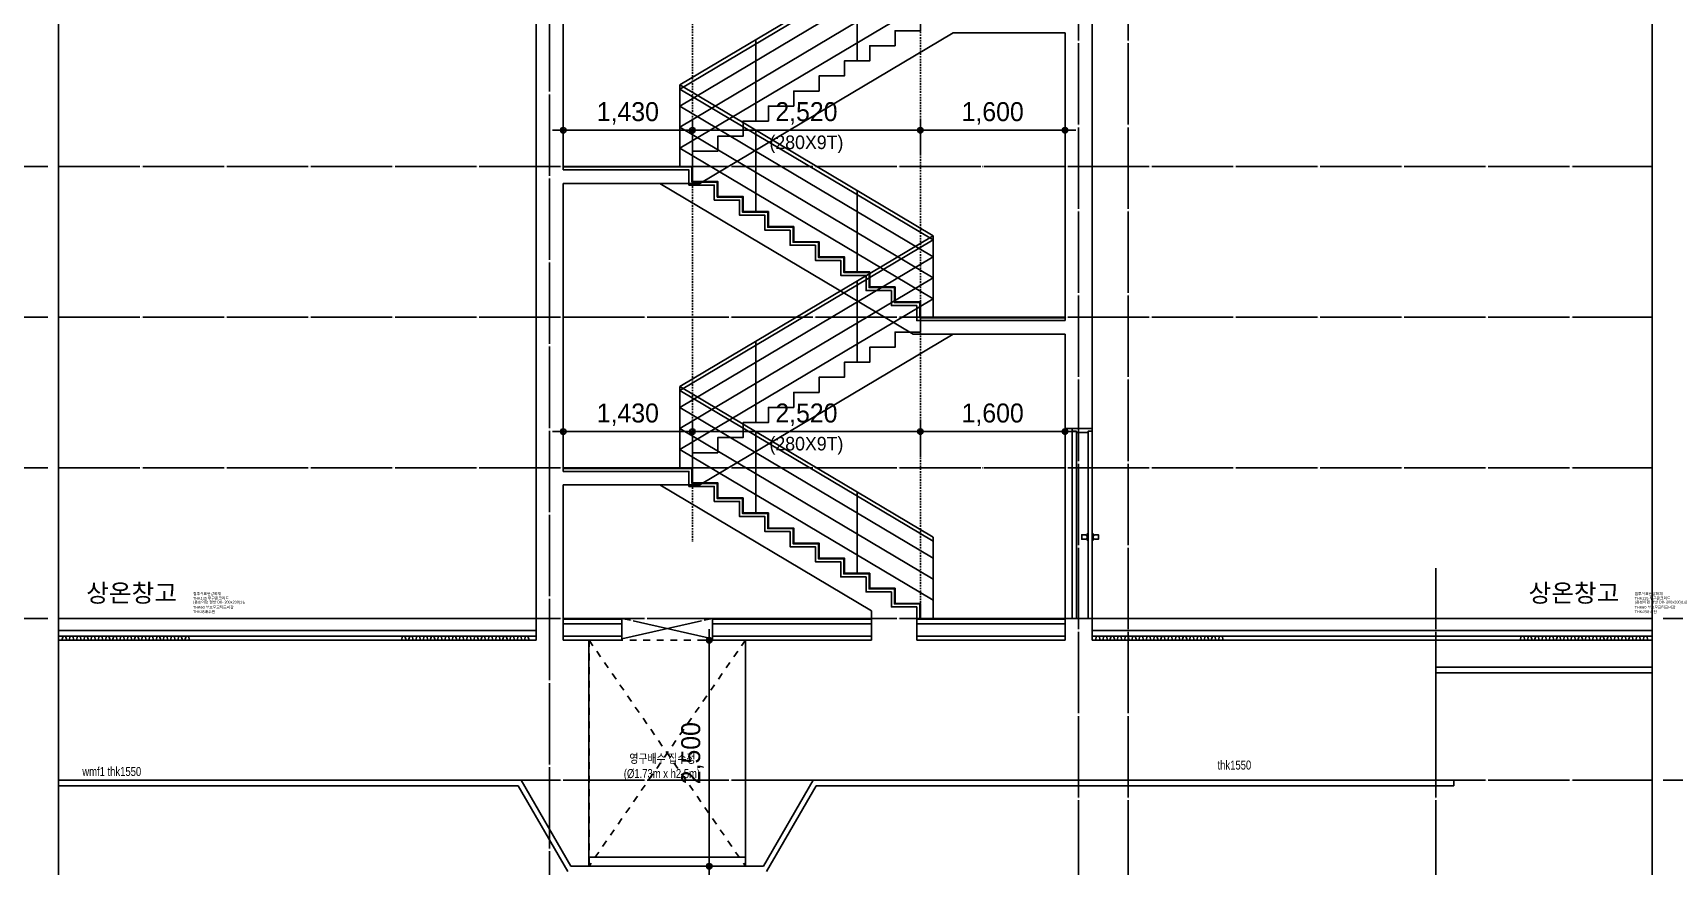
# Model space of a CAD drawing. Header units: millimetres. Extents: x 11948722 to 13111668, y -10771712 to -10232988.
# Drawn here: x 12550385 to 12568538, y -10504444 to -10495227 of the extents above; entities that cross this region are included whole.
import ezdxf
from ezdxf.enums import TextEntityAlignment as Align

# ---------------------------------------------------------------- set-up
doc = ezdxf.new("R2010")
doc.units = ezdxf.units.MM
doc.header["$LTSCALE"] = 150
doc.header["$MEASUREMENT"] = 0
for name, pattern in [('CEN', [6.2, 6, -0.1, 0, -0.1]), ('HIDDEN', [2, 1, -1]), ('Xref-계단단면도$0$H', [1, 0.6, -0.4])]:
    doc.linetypes.add(name, pattern=pattern)
doc.layers.get('0').update_dxf_attribs({"linetype": 'CONTINUOUS'})
doc.layers.get('Defpoints').update_dxf_attribs({"color": 117, "linetype": 'CONTINUOUS'})
for name, color, linetype in [('253', 253, 'CONTINUOUS'), ('A-DOOR', 4, 'CONTINUOUS'), ('A-ELE-8', 8, 'CONTINUOUS'), ('A-HAT-251', 251, 'CONTINUOUS'), ('A-중심선', 10, 'CEN'), ('CON-C', 2, 'CONTINUOUS'), ('ELE-06', 6, 'CONTINUOUS'), ('ELE-8', 8, 'CONTINUOUS'), ('ele11', 251, 'CONTINUOUS'), ('Xref-계단단면도$0$3 dim0', 7, 'CONTINUOUS'), ('Xref-계단단면도$0$A-CEIL', 6, 'CONTINUOUS'), ('Xref-계단단면도$0$A-DIM', 7, 'CONTINUOUS'), ('바닥마감', 3, 'CONTINUOUS')]:
    doc.layers.add(name, color=color, linetype=linetype)
doc.styles.add('Xref-계단단면도$0$나눔고딕 Se', font='')
doc.styles.add('돋움', font='')
doc.styles.add('맑은고딕', font='malgun.ttf')
doc.styles.add('주석', font='')
doc.styles.get('Xref-계단단면도$0$나눔고딕 Se').set_extended_font_data('Dotum')
doc.styles.get('돋움').set_extended_font_data('Dotum')
doc.styles.get('주석').set_extended_font_data('Dotum')
doc.dimstyles.new('Xref-계단단면도$0$A1-100', dxfattribs={"dimtxt": 3, "dimasz": 1, "dimexe": 2, "dimexo": 2, "dimgap": 1, "dimtad": 1, "dimdec": 0, "dimzin": 12, "dimdsep": 46, "dimlunit": 6, "dimtxsty": 'Xref-계단단면도$0$나눔고딕 Se', "dimblk1": 'Xref-계단단면도$0$DIMDOT', "dimblk2": 'Xref-계단단면도$0$DIMDOT', "dimsah": 1, "dimcen": -1, "dimdle": 2, "dimclrd": 256, "dimclre": 256, "dimclrt": 3, "dimadec": 0, "dimazin": 0, "dimtfac": 1, "dimtdec": 0, "dimtix": 1, "dimtmove": 2, "dimatfit": 3, "dimldrblk": 'Xref-계단단면도$0$DIMDOT', "dimfxl": 1, "dimtvp": 1, "dimtolj": 1, "dimtzin": 12, "dimlwd": -1, "dimlwe": -1, "dimarcsym": 0})

# ---------------------------------------------------------------- blocks, each defined once
blk = doc.blocks.new('Xref-계단단면도$0$DIMDOT')
at = {"color": 0}
blk.add_line((-2, 0), (2, 0), dxfattribs=at)
for radius in [0.5, 0.25]:
    blk.add_circle((0, 0), radius, dxfattribs=at)
blk = doc.blocks.new('*D284')
at = {"layer": 'Defpoints', "color": 0, "ltscale": 1200}
for p in [(12550671, -10491704), (12547071, -10501704), (12550671, -10501704)]:
    blk.add_point(p, dxfattribs=at)
at = {"layer": 'Xref-계단단면도$0$3 dim0'}
for p, q in [((12550551, -10491704), (12546951, -10491704)), ((12547071, -10491764), (12547071, -10501644)), ((12550551, -10501704), (12546951, -10501704))]:
    blk.add_line(p, q, dxfattribs=at)
at = {"layer": 'Xref-계단단면도$0$3 dim0', "ltscale": 1200, "xscale": 60, "yscale": 60, "zscale": 60}
for p, rotation in [((12547071, -10491704), 90), ((12547071, -10501704), 270)]:
    blk.add_blockref('Xref-계단단면도$0$DIMDOT', p, dxfattribs=dict(at, rotation=rotation))
at = {"layer": 'Xref-계단단면도$0$3 dim0', "color": 3, "ltscale": 1200, "insert": (12546885, -10496704), "char_height": 210, "attachment_point": 5, "rotation": 90, "style": 'Xref-계단단면도$0$나눔고딕 Se'}
blk.add_mtext('\\A1;10,000', dxfattribs=at)
blk = doc.blocks.new('*D282')
at = {"layer": 'Defpoints', "color": 0, "ltscale": 1200}
for p in [(12568296, -10491704), (12571896, -10491704), (12568296, -10501704)]:
    blk.add_point(p, dxfattribs=at)
at = {"layer": 'Xref-계단단면도$0$3 dim0'}
for p, q in [((12568416, -10491704), (12572016, -10491704)), ((12571896, -10501644), (12571896, -10491764)), ((12568416, -10501704), (12572016, -10501704))]:
    blk.add_line(p, q, dxfattribs=at)
at = {"layer": 'Xref-계단단면도$0$3 dim0', "ltscale": 1200, "xscale": 60, "yscale": 60, "zscale": 60}
for p, rotation in [((12571896, -10491704), 90), ((12571896, -10501704), 270)]:
    blk.add_blockref('Xref-계단단면도$0$DIMDOT', p, dxfattribs=dict(at, rotation=rotation))
at = {"layer": 'Xref-계단단면도$0$3 dim0', "color": 3, "ltscale": 1200, "insert": (12571711, -10496704), "char_height": 210, "attachment_point": 5, "rotation": 90, "style": 'Xref-계단단면도$0$나눔고딕 Se'}
blk.add_mtext('\\A1;10,000', dxfattribs=at)
blk = doc.blocks.new('*D301')
at = {"layer": 'Defpoints', "color": 0, "ltscale": 1200}
for p in [(12550671, -10495037), (12547671, -10496704), (12550671, -10496704)]:
    blk.add_point(p, dxfattribs=at)
at = {"layer": 'Xref-계단단면도$0$3 dim0'}
for p, q in [((12550551, -10495037), (12547551, -10495037)), ((12547671, -10494977), (12547671, -10494917)), ((12547671, -10495037), (12547671, -10496704)), ((12550551, -10496704), (12547551, -10496704)), ((12547671, -10496764), (12547671, -10496824))]:
    blk.add_line(p, q, dxfattribs=at)
at = {"layer": 'Xref-계단단면도$0$3 dim0', "ltscale": 1200, "xscale": 60, "yscale": 60, "zscale": 60}
for p, rotation in [((12547671, -10495037), 270), ((12547671, -10496704), 90)]:
    blk.add_blockref('Xref-계단단면도$0$DIMDOT', p, dxfattribs=dict(at, rotation=rotation))
at = {"layer": 'Xref-계단단면도$0$3 dim0', "color": 3, "ltscale": 1200, "char_height": 210, "attachment_point": 5, "rotation": 90, "style": 'Xref-계단단면도$0$나눔고딕 Se'}
for s, insert in [('\\W0.9;\\T0.95;(166.67X10R)', (12547865, -10495870)), ('\\A1;1,667', (12547485, -10495870))]:
    blk.add_mtext(s, dxfattribs=dict(at, insert=insert))
blk = doc.blocks.new('*D302')
at = {"layer": 'Defpoints', "color": 0, "ltscale": 1200}
for p in [(12550671, -10496704), (12547671, -10498370), (12550671, -10498370)]:
    blk.add_point(p, dxfattribs=at)
at = {"layer": 'Xref-계단단면도$0$3 dim0'}
for p, q in [((12547671, -10496644), (12547671, -10496584)), ((12550551, -10496704), (12547551, -10496704)), ((12547671, -10496704), (12547671, -10498370)), ((12550551, -10498370), (12547551, -10498370)), ((12547671, -10498430), (12547671, -10498490))]:
    blk.add_line(p, q, dxfattribs=at)
at = {"layer": 'Xref-계단단면도$0$3 dim0', "ltscale": 1200, "xscale": 60, "yscale": 60, "zscale": 60}
for p, rotation in [((12547671, -10496704), 270), ((12547671, -10498370), 90)]:
    blk.add_blockref('Xref-계단단면도$0$DIMDOT', p, dxfattribs=dict(at, rotation=rotation))
at = {"layer": 'Xref-계단단면도$0$3 dim0', "color": 3, "ltscale": 1200, "char_height": 210, "attachment_point": 5, "rotation": 90, "style": 'Xref-계단단면도$0$나눔고딕 Se'}
for s, insert in [('\\W0.9;\\T0.95;(166.67X10R)', (12547865, -10497537)), ('\\A1;1,667', (12547485, -10497537))]:
    blk.add_mtext(s, dxfattribs=dict(at, insert=insert))
blk = doc.blocks.new('*D303')
at = {"layer": 'Defpoints', "color": 0, "ltscale": 1200}
for p in [(12550671, -10498370), (12547671, -10500037), (12550671, -10500037)]:
    blk.add_point(p, dxfattribs=at)
at = {"layer": 'Xref-계단단면도$0$3 dim0'}
for p, q in [((12547671, -10498310), (12547671, -10498250)), ((12550551, -10498370), (12547551, -10498370)), ((12547671, -10498370), (12547671, -10500037)), ((12550551, -10500037), (12547551, -10500037)), ((12547671, -10500097), (12547671, -10500157))]:
    blk.add_line(p, q, dxfattribs=at)
at = {"layer": 'Xref-계단단면도$0$3 dim0', "ltscale": 1200, "xscale": 60, "yscale": 60, "zscale": 60}
for p, rotation in [((12547671, -10498370), 270), ((12547671, -10500037), 90)]:
    blk.add_blockref('Xref-계단단면도$0$DIMDOT', p, dxfattribs=dict(at, rotation=rotation))
at = {"layer": 'Xref-계단단면도$0$3 dim0', "color": 3, "ltscale": 1200, "char_height": 210, "attachment_point": 5, "rotation": 90, "style": 'Xref-계단단면도$0$나눔고딕 Se'}
for s, insert in [('\\W0.9;\\T0.95;(166.67X10R)', (12547865, -10499204)), ('\\A1;1,667', (12547485, -10499204))]:
    blk.add_mtext(s, dxfattribs=dict(at, insert=insert))
blk = doc.blocks.new('*D304')
at = {"layer": 'Defpoints', "color": 0, "ltscale": 1200}
for p in [(12550671, -10500037), (12547671, -10501704), (12550671, -10501704)]:
    blk.add_point(p, dxfattribs=at)
at = {"layer": 'Xref-계단단면도$0$3 dim0'}
for p, q in [((12547671, -10499977), (12547671, -10499917)), ((12550551, -10500037), (12547551, -10500037)), ((12547671, -10500037), (12547671, -10501704)), ((12550551, -10501704), (12547551, -10501704)), ((12547671, -10501764), (12547671, -10501824))]:
    blk.add_line(p, q, dxfattribs=at)
at = {"layer": 'Xref-계단단면도$0$3 dim0', "ltscale": 1200, "xscale": 60, "yscale": 60, "zscale": 60}
for p, rotation in [((12547671, -10500037), 270), ((12547671, -10501704), 90)]:
    blk.add_blockref('Xref-계단단면도$0$DIMDOT', p, dxfattribs=dict(at, rotation=rotation))
at = {"layer": 'Xref-계단단면도$0$3 dim0', "color": 3, "ltscale": 1200, "char_height": 210, "attachment_point": 5, "rotation": 90, "style": 'Xref-계단단면도$0$나눔고딕 Se'}
for s, insert in [('\\W0.9;\\T0.95;(166.67X10R)', (12547865, -10500870)), ('\\A1;1,667', (12547485, -10500870))]:
    blk.add_mtext(s, dxfattribs=dict(at, insert=insert))
blk = doc.blocks.new('*D329')
at = {"layer": 'Defpoints', "color": 0, "ltscale": 1200}
for p in [(12560201, -10496304), (12560201, -10496704), (12561801, -10496704)]:
    blk.add_point(p, dxfattribs=at)
at = {"layer": 'Xref-계단단면도$0$3 dim0'}
for p, q in [((12560201, -10496584), (12560201, -10496184)), ((12561741, -10496304), (12560261, -10496304)), ((12561801, -10496584), (12561801, -10496184))]:
    blk.add_line(p, q, dxfattribs=at)
at = {"layer": 'Xref-계단단면도$0$3 dim0', "ltscale": 1200, "xscale": 60, "yscale": 60, "zscale": 60, "rotation": 180}
blk.add_blockref('Xref-계단단면도$0$DIMDOT', (12560201, -10496304), dxfattribs=at)
at = {"layer": 'Xref-계단단면도$0$3 dim0', "ltscale": 1200, "xscale": 60, "yscale": 60, "zscale": 60}
blk.add_blockref('Xref-계단단면도$0$DIMDOT', (12561801, -10496304), dxfattribs=at)
at = {"layer": 'Xref-계단단면도$0$3 dim0', "color": 3, "ltscale": 1200, "insert": (12561001, -10496118), "char_height": 210, "attachment_point": 5, "style": 'Xref-계단단면도$0$나눔고딕 Se'}
blk.add_mtext('\\A1;1,600', dxfattribs=at)
blk = doc.blocks.new('*D330')
at = {"layer": 'Defpoints', "color": 0, "ltscale": 1200}
for p in [(12557681, -10496304), (12557681, -10496704), (12560201, -10496704)]:
    blk.add_point(p, dxfattribs=at)
at = {"layer": 'Xref-계단단면도$0$3 dim0'}
for p, q in [((12557681, -10496584), (12557681, -10496184)), ((12560141, -10496304), (12557741, -10496304)), ((12560201, -10496584), (12560201, -10496184))]:
    blk.add_line(p, q, dxfattribs=at)
at = {"layer": 'Xref-계단단면도$0$3 dim0', "ltscale": 1200, "xscale": 60, "yscale": 60, "zscale": 60, "rotation": 180}
blk.add_blockref('Xref-계단단면도$0$DIMDOT', (12557681, -10496304), dxfattribs=at)
at = {"layer": 'Xref-계단단면도$0$3 dim0', "ltscale": 1200, "xscale": 60, "yscale": 60, "zscale": 60}
blk.add_blockref('Xref-계단단면도$0$DIMDOT', (12560201, -10496304), dxfattribs=at)
at = {"layer": 'Xref-계단단면도$0$3 dim0', "color": 3, "ltscale": 1200, "char_height": 210, "attachment_point": 5, "style": 'Xref-계단단면도$0$나눔고딕 Se'}
for s, insert in [('\\A1;2,520', (12558941, -10496118)), ('\\H0.714286x;(280X9T)', (12558941, -10496460))]:
    blk.add_mtext(s, dxfattribs=dict(at, insert=insert))
blk = doc.blocks.new('*D331')
at = {"layer": 'Defpoints', "color": 0, "ltscale": 1200}
for p in [(12556251, -10496304), (12556251, -10496704), (12557681, -10496704)]:
    blk.add_point(p, dxfattribs=at)
at = {"layer": 'Xref-계단단면도$0$3 dim0'}
for p, q in [((12556251, -10496584), (12556251, -10496184)), ((12557621, -10496304), (12556311, -10496304)), ((12557681, -10496584), (12557681, -10496184))]:
    blk.add_line(p, q, dxfattribs=at)
at = {"layer": 'Xref-계단단면도$0$3 dim0', "ltscale": 1200, "xscale": 60, "yscale": 60, "zscale": 60, "rotation": 180}
blk.add_blockref('Xref-계단단면도$0$DIMDOT', (12556251, -10496304), dxfattribs=at)
at = {"layer": 'Xref-계단단면도$0$3 dim0', "ltscale": 1200, "xscale": 60, "yscale": 60, "zscale": 60}
blk.add_blockref('Xref-계단단면도$0$DIMDOT', (12557681, -10496304), dxfattribs=at)
at = {"layer": 'Xref-계단단면도$0$3 dim0', "color": 3, "ltscale": 1200, "insert": (12556966, -10496118), "char_height": 210, "attachment_point": 5, "style": 'Xref-계단단면도$0$나눔고딕 Se'}
blk.add_mtext('\\A1;1,430', dxfattribs=at)
blk = doc.blocks.new('*D332')
at = {"layer": 'Defpoints', "color": 0, "ltscale": 1200}
for p in [(12560201, -10499637), (12560201, -10500037), (12561801, -10500037)]:
    blk.add_point(p, dxfattribs=at)
at = {"layer": 'Xref-계단단면도$0$3 dim0'}
for p, q in [((12560201, -10499917), (12560201, -10499517)), ((12561801, -10499917), (12561801, -10499517)), ((12561741, -10499637), (12560261, -10499637))]:
    blk.add_line(p, q, dxfattribs=at)
at = {"layer": 'Xref-계단단면도$0$3 dim0', "ltscale": 1200, "xscale": 60, "yscale": 60, "zscale": 60, "rotation": 180}
blk.add_blockref('Xref-계단단면도$0$DIMDOT', (12560201, -10499637), dxfattribs=at)
at = {"layer": 'Xref-계단단면도$0$3 dim0', "ltscale": 1200, "xscale": 60, "yscale": 60, "zscale": 60}
blk.add_blockref('Xref-계단단면도$0$DIMDOT', (12561801, -10499637), dxfattribs=at)
at = {"layer": 'Xref-계단단면도$0$3 dim0', "color": 3, "ltscale": 1200, "insert": (12561001, -10499451), "char_height": 210, "attachment_point": 5, "style": 'Xref-계단단면도$0$나눔고딕 Se'}
blk.add_mtext('\\A1;1,600', dxfattribs=at)
blk = doc.blocks.new('*D333')
at = {"layer": 'Defpoints', "color": 0, "ltscale": 1200}
for p in [(12557681, -10499637), (12557681, -10500037), (12560201, -10500037)]:
    blk.add_point(p, dxfattribs=at)
at = {"layer": 'Xref-계단단면도$0$3 dim0'}
for p, q in [((12557681, -10499917), (12557681, -10499517)), ((12560201, -10499917), (12560201, -10499517)), ((12560141, -10499637), (12557741, -10499637))]:
    blk.add_line(p, q, dxfattribs=at)
at = {"layer": 'Xref-계단단면도$0$3 dim0', "ltscale": 1200, "xscale": 60, "yscale": 60, "zscale": 60, "rotation": 180}
blk.add_blockref('Xref-계단단면도$0$DIMDOT', (12557681, -10499637), dxfattribs=at)
at = {"layer": 'Xref-계단단면도$0$3 dim0', "ltscale": 1200, "xscale": 60, "yscale": 60, "zscale": 60}
blk.add_blockref('Xref-계단단면도$0$DIMDOT', (12560201, -10499637), dxfattribs=at)
at = {"layer": 'Xref-계단단면도$0$3 dim0', "color": 3, "ltscale": 1200, "char_height": 210, "attachment_point": 5, "style": 'Xref-계단단면도$0$나눔고딕 Se'}
for s, insert in [('\\A1;2,520', (12558941, -10499451)), ('\\H0.714286x;(280X9T)', (12558941, -10499793))]:
    blk.add_mtext(s, dxfattribs=dict(at, insert=insert))
blk = doc.blocks.new('*D334')
at = {"layer": 'Defpoints', "color": 0, "ltscale": 1200}
for p in [(12556251, -10499637), (12556251, -10500037), (12557681, -10500037)]:
    blk.add_point(p, dxfattribs=at)
at = {"layer": 'Xref-계단단면도$0$3 dim0'}
for p, q in [((12556251, -10499917), (12556251, -10499517)), ((12557681, -10499917), (12557681, -10499517)), ((12557621, -10499637), (12556311, -10499637))]:
    blk.add_line(p, q, dxfattribs=at)
at = {"layer": 'Xref-계단단면도$0$3 dim0', "ltscale": 1200, "xscale": 60, "yscale": 60, "zscale": 60, "rotation": 180}
blk.add_blockref('Xref-계단단면도$0$DIMDOT', (12556251, -10499637), dxfattribs=at)
at = {"layer": 'Xref-계단단면도$0$3 dim0', "ltscale": 1200, "xscale": 60, "yscale": 60, "zscale": 60}
blk.add_blockref('Xref-계단단면도$0$DIMDOT', (12557681, -10499637), dxfattribs=at)
at = {"layer": 'Xref-계단단면도$0$3 dim0', "color": 3, "ltscale": 1200, "insert": (12556966, -10499451), "char_height": 210, "attachment_point": 5, "style": 'Xref-계단단면도$0$나눔고딕 Se'}
blk.add_mtext('\\A1;1,430', dxfattribs=at)
blk = doc.blocks.new('*U136')
at = {"layer": 'A-DOOR'}
for p, q in [((-200, 0), (-200, 2070)), ((-155, 0), (-155, 2055)), ((-200, 0), (-25, 0))]:
    blk.add_line(p, q, dxfattribs=at)
for points in [[(10, 2100), (20, 2100), (20, 2070), (-25, 2070), (-25, 2055), (-155, 2055), (-155, 2070), (-200, 2070), (-200, 2100), (-190, 2100)], [(-35, 915), (-55, 925), (-95, 925), (-95, 875), (-55, 875), (-35, 885)], [(-25, 945), (-35, 935), (-35, 865), (-25, 855)], [(20, 945), (30, 935), (30, 865), (20, 855)], [(30, 885), (50, 875), (90, 875), (90, 925), (50, 925), (30, 915)]]:
    blk.add_lwpolyline(points, dxfattribs=at)
blk.add_lwpolyline([(20, 0), (-25, 0), (-25, 2070), (20, 2070)], close=True, dxfattribs=at)
blk = doc.blocks.new('1.5')
at = {"layer": 'A-HAT-251', "linetype": 'HIDDEN', "ltscale": 0.5}
for p, q in [((12412532, -10439268), (12412532, -10441768)), ((12412532, -10439268), (12414262, -10441768)), ((12414262, -10439268), (12412532, -10441768)), ((12412532, -10439268), (12414262, -10439268)), ((12414262, -10439268), (12414262, -10441768)), ((12412532, -10441768), (12414262, -10441768))]:
    blk.add_line(p, q, dxfattribs=at)
at = {"layer": 'Defpoints', "style": '주석', "width": 0.8}
for s, p in [('영구배수 집수정', (12412978, -10440577)), ('(Ø1.73m x h2.5m)', (12412917, -10440744))]:
    blk.add_text(s, height=100, dxfattribs=at).set_placement(p, align=Align.MIDDLE_LEFT)
blk = doc.blocks.new('*D1273')
at = {"layer": 'Defpoints', "color": 0, "ltscale": 1200}
for p in [(12557866, -10501944), (12558266, -10501944), (12558266, -10504444)]:
    blk.add_point(p, dxfattribs=at)
at = {"layer": 'Xref-계단단면도$0$3 dim0'}
for p, q in [((12558146, -10501944), (12557746, -10501944)), ((12557866, -10504384), (12557866, -10502004)), ((12558146, -10504444), (12557746, -10504444))]:
    blk.add_line(p, q, dxfattribs=at)
at = {"layer": 'Xref-계단단면도$0$3 dim0', "ltscale": 1200, "xscale": 60, "yscale": 60, "zscale": 60}
for p, rotation in [((12557866, -10501944), 90), ((12557866, -10504444), 270)]:
    blk.add_blockref('Xref-계단단면도$0$DIMDOT', p, dxfattribs=dict(at, rotation=rotation))
at = {"layer": 'Xref-계단단면도$0$3 dim0', "color": 3, "ltscale": 1200, "insert": (12557681, -10503194), "char_height": 210, "attachment_point": 5, "rotation": 90, "style": 'Xref-계단단면도$0$나눔고딕 Se'}
blk.add_mtext('\\A1;2,500', dxfattribs=at)
blk = doc.blocks.new('*D1299')
at = {"layer": 'Defpoints', "color": 0, "ltscale": 1200}
for p in [(12568296, -10501704), (12568296, -10503494), (12571896, -10503494)]:
    blk.add_point(p, dxfattribs=at)
at = {"layer": 'Xref-계단단면도$0$3 dim0'}
for p, q in [((12568416, -10501704), (12572016, -10501704)), ((12571896, -10501764), (12571896, -10503434)), ((12568416, -10503494), (12572016, -10503494))]:
    blk.add_line(p, q, dxfattribs=at)
at = {"layer": 'Xref-계단단면도$0$3 dim0', "ltscale": 1200, "xscale": 60, "yscale": 60, "zscale": 60}
for p, rotation in [((12571896, -10501704), 90), ((12571896, -10503494), 270)]:
    blk.add_blockref('Xref-계단단면도$0$DIMDOT', p, dxfattribs=dict(at, rotation=rotation))
at = {"layer": 'Xref-계단단면도$0$3 dim0', "color": 3, "ltscale": 1200, "insert": (12571711, -10502599), "char_height": 210, "attachment_point": 5, "rotation": 90, "style": 'Xref-계단단면도$0$나눔고딕 Se'}
blk.add_mtext('\\A1;1,790', dxfattribs=at)

msp = doc.modelspace()

# ---------------------------------------------------------------- linework, layer by layer
at = {"layer": '253', "linetype": 'Continuous'}
for p, q in [((12556901.2, -10501943.5), (12556901.2, -10501710.5)), ((12557901.2, -10501943.5), (12557901.2, -10501710.5)), ((12557901.2, -10501943.5), (12557901.2, -10501710.5)), ((12556901.2, -10501943.5), (12556536.2, -10501943.5)), ((12558266.2, -10501943.5), (12557901.2, -10501943.5))]:
    msp.add_line(p, q, dxfattribs=at)
at = {"layer": 'A-ELE-8'}
msp.add_line((12561801.2, -10499603.5), (12561801.2, -10501703.5), dxfattribs=at)
at = {"layer": 'A-HAT-251'}
for points in [[(12550787.6, -10501943.5), (12550759.6, -10501943.5), (12550747.6, -10501898.5), (12550719.6, -10501898.5), (12550707.6, -10501943.5)], [(12550867.6, -10501943.5), (12550839.6, -10501943.5), (12550827.6, -10501898.5), (12550799.6, -10501898.5), (12550787.6, -10501943.5)], [(12550947.6, -10501943.5), (12550919.6, -10501943.5), (12550907.6, -10501898.5), (12550879.6, -10501898.5), (12550867.6, -10501943.5)], [(12551027.6, -10501943.5), (12550999.6, -10501943.5), (12550987.6, -10501898.5), (12550959.6, -10501898.5), (12550947.6, -10501943.5)], [(12551107.6, -10501943.5), (12551079.6, -10501943.5), (12551067.6, -10501898.5), (12551039.6, -10501898.5), (12551027.6, -10501943.5)], [(12551187.6, -10501943.5), (12551159.6, -10501943.5), (12551147.6, -10501898.5), (12551119.6, -10501898.5), (12551107.6, -10501943.5)], [(12551267.6, -10501943.5), (12551239.6, -10501943.5), (12551227.6, -10501898.5), (12551199.6, -10501898.5), (12551187.6, -10501943.5)], [(12551347.6, -10501943.5), (12551319.6, -10501943.5), (12551307.6, -10501898.5), (12551279.6, -10501898.5), (12551267.6, -10501943.5)], [(12551427.6, -10501943.5), (12551399.6, -10501943.5), (12551387.6, -10501898.5), (12551359.6, -10501898.5), (12551347.6, -10501943.5)], [(12551507.6, -10501943.5), (12551479.6, -10501943.5), (12551467.6, -10501898.5), (12551439.6, -10501898.5), (12551427.6, -10501943.5)], [(12551587.6, -10501943.5), (12551559.6, -10501943.5), (12551547.6, -10501898.5), (12551519.6, -10501898.5), (12551507.6, -10501943.5)], [(12551667.6, -10501943.5), (12551639.6, -10501943.5), (12551627.6, -10501898.5), (12551599.6, -10501898.5), (12551587.6, -10501943.5)], [(12551747.6, -10501943.5), (12551719.6, -10501943.5), (12551707.6, -10501898.5), (12551679.6, -10501898.5), (12551667.6, -10501943.5)], [(12551827.6, -10501943.5), (12551799.6, -10501943.5), (12551787.6, -10501898.5), (12551759.6, -10501898.5), (12551747.6, -10501943.5)], [(12551907.6, -10501943.5), (12551879.6, -10501943.5), (12551867.6, -10501898.5), (12551839.6, -10501898.5), (12551827.6, -10501943.5)], [(12551987.6, -10501943.5), (12551959.6, -10501943.5), (12551947.6, -10501898.5), (12551919.6, -10501898.5), (12551907.6, -10501943.5)], [(12552067.6, -10501943.5), (12552039.6, -10501943.5), (12552027.6, -10501898.5), (12551999.6, -10501898.5), (12551987.6, -10501943.5)], [(12552147.6, -10501943.5), (12552119.6, -10501943.5), (12552107.6, -10501898.5), (12552079.6, -10501898.5), (12552067.6, -10501943.5)], [(12554541.3, -10501943.5), (12554513.3, -10501943.5), (12554501.3, -10501898.5), (12554473.3, -10501898.5), (12554461.3, -10501943.5)], [(12554621.3, -10501943.5), (12554593.3, -10501943.5), (12554581.3, -10501898.5), (12554553.3, -10501898.5), (12554541.3, -10501943.5)], [(12554701.3, -10501943.5), (12554673.3, -10501943.5), (12554661.3, -10501898.5), (12554633.3, -10501898.5), (12554621.3, -10501943.5)], [(12554781.3, -10501943.5), (12554753.3, -10501943.5), (12554741.3, -10501898.5), (12554713.3, -10501898.5), (12554701.3, -10501943.5)], [(12554861.3, -10501943.5), (12554833.3, -10501943.5), (12554821.3, -10501898.5), (12554793.3, -10501898.5), (12554781.3, -10501943.5)], [(12554941.3, -10501943.5), (12554913.3, -10501943.5), (12554901.3, -10501898.5), (12554873.3, -10501898.5), (12554861.3, -10501943.5)], [(12555021.3, -10501943.5), (12554993.3, -10501943.5), (12554981.3, -10501898.5), (12554953.3, -10501898.5), (12554941.3, -10501943.5)], [(12555101.3, -10501943.5), (12555073.3, -10501943.5), (12555061.3, -10501898.5), (12555033.3, -10501898.5), (12555021.3, -10501943.5)], [(12555181.3, -10501943.5), (12555153.3, -10501943.5), (12555141.3, -10501898.5), (12555113.3, -10501898.5), (12555101.3, -10501943.5)], [(12555261.3, -10501943.5), (12555233.3, -10501943.5), (12555221.3, -10501898.5), (12555193.3, -10501898.5), (12555181.3, -10501943.5)], [(12555341.3, -10501943.5), (12555313.3, -10501943.5), (12555301.3, -10501898.5), (12555273.3, -10501898.5), (12555261.3, -10501943.5)], [(12555421.3, -10501943.5), (12555393.3, -10501943.5), (12555381.3, -10501898.5), (12555353.3, -10501898.5), (12555341.3, -10501943.5)], [(12555501.3, -10501943.5), (12555473.3, -10501943.5), (12555461.3, -10501898.5), (12555433.3, -10501898.5), (12555421.3, -10501943.5)], [(12555581.3, -10501943.5), (12555553.3, -10501943.5), (12555541.3, -10501898.5), (12555513.3, -10501898.5), (12555501.3, -10501943.5)], [(12555661.3, -10501943.5), (12555633.3, -10501943.5), (12555621.3, -10501898.5), (12555593.3, -10501898.5), (12555581.3, -10501943.5)], [(12555741.3, -10501943.5), (12555713.3, -10501943.5), (12555701.3, -10501898.5), (12555673.3, -10501898.5), (12555661.3, -10501943.5)], [(12555821.3, -10501943.5), (12555793.3, -10501943.5), (12555781.3, -10501898.5), (12555753.3, -10501898.5), (12555741.3, -10501943.5)], [(12555901.3, -10501943.5), (12555873.3, -10501943.5), (12555861.3, -10501898.5), (12555833.3, -10501898.5), (12555821.3, -10501943.5)], [(12562218.3, -10501943.5), (12562190.3, -10501943.5), (12562178.3, -10501898.5), (12562150.3, -10501898.5), (12562138.3, -10501943.5)], [(12562298.3, -10501943.5), (12562270.3, -10501943.5), (12562258.3, -10501898.5), (12562230.3, -10501898.5), (12562218.3, -10501943.5)], [(12562378.3, -10501943.5), (12562350.3, -10501943.5), (12562338.3, -10501898.5), (12562310.3, -10501898.5), (12562298.3, -10501943.5)], [(12562458.3, -10501943.5), (12562430.3, -10501943.5), (12562418.3, -10501898.5), (12562390.3, -10501898.5), (12562378.3, -10501943.5)], [(12562538.3, -10501943.5), (12562510.3, -10501943.5), (12562498.3, -10501898.5), (12562470.3, -10501898.5), (12562458.3, -10501943.5)], [(12562618.3, -10501943.5), (12562590.3, -10501943.5), (12562578.3, -10501898.5), (12562550.3, -10501898.5), (12562538.3, -10501943.5)], [(12562698.3, -10501943.5), (12562670.3, -10501943.5), (12562658.3, -10501898.5), (12562630.3, -10501898.5), (12562618.3, -10501943.5)], [(12562778.3, -10501943.5), (12562750.3, -10501943.5), (12562738.3, -10501898.5), (12562710.3, -10501898.5), (12562698.3, -10501943.5)], [(12562858.3, -10501943.5), (12562830.3, -10501943.5), (12562818.3, -10501898.5), (12562790.3, -10501898.5), (12562778.3, -10501943.5)], [(12562938.3, -10501943.5), (12562910.3, -10501943.5), (12562898.3, -10501898.5), (12562870.3, -10501898.5), (12562858.3, -10501943.5)], [(12563018.3, -10501943.5), (12562990.3, -10501943.5), (12562978.3, -10501898.5), (12562950.3, -10501898.5), (12562938.3, -10501943.5)], [(12563098.3, -10501943.5), (12563070.3, -10501943.5), (12563058.3, -10501898.5), (12563030.3, -10501898.5), (12563018.3, -10501943.5)], [(12563178.3, -10501943.5), (12563150.3, -10501943.5), (12563138.3, -10501898.5), (12563110.3, -10501898.5), (12563098.3, -10501943.5)], [(12563258.3, -10501943.5), (12563230.3, -10501943.5), (12563218.3, -10501898.5), (12563190.3, -10501898.5), (12563178.3, -10501943.5)], [(12563338.3, -10501943.5), (12563310.3, -10501943.5), (12563298.3, -10501898.5), (12563270.3, -10501898.5), (12563258.3, -10501943.5)], [(12563418.3, -10501943.5), (12563390.3, -10501943.5), (12563378.3, -10501898.5), (12563350.3, -10501898.5), (12563338.3, -10501943.5)], [(12563498.3, -10501943.5), (12563470.3, -10501943.5), (12563458.3, -10501898.5), (12563430.3, -10501898.5), (12563418.3, -10501943.5)], [(12563578.3, -10501943.5), (12563550.3, -10501943.5), (12563538.3, -10501898.5), (12563510.3, -10501898.5), (12563498.3, -10501943.5)], [(12566914.3, -10501943.5), (12566886.3, -10501943.5), (12566874.3, -10501898.5), (12566846.3, -10501898.5), (12566834.3, -10501943.5)], [(12566994.3, -10501943.5), (12566966.3, -10501943.5), (12566954.3, -10501898.5), (12566926.3, -10501898.5), (12566914.3, -10501943.5)], [(12567074.3, -10501943.5), (12567046.3, -10501943.5), (12567034.3, -10501898.5), (12567006.3, -10501898.5), (12566994.3, -10501943.5)], [(12567154.3, -10501943.5), (12567126.3, -10501943.5), (12567114.3, -10501898.5), (12567086.3, -10501898.5), (12567074.3, -10501943.5)], [(12567234.3, -10501943.5), (12567206.3, -10501943.5), (12567194.3, -10501898.5), (12567166.3, -10501898.5), (12567154.3, -10501943.5)], [(12567314.3, -10501943.5), (12567286.3, -10501943.5), (12567274.3, -10501898.5), (12567246.3, -10501898.5), (12567234.3, -10501943.5)], [(12567394.3, -10501943.5), (12567366.3, -10501943.5), (12567354.3, -10501898.5), (12567326.3, -10501898.5), (12567314.3, -10501943.5)], [(12567474.3, -10501943.5), (12567446.3, -10501943.5), (12567434.3, -10501898.5), (12567406.3, -10501898.5), (12567394.3, -10501943.5)], [(12567554.3, -10501943.5), (12567526.3, -10501943.5), (12567514.3, -10501898.5), (12567486.3, -10501898.5), (12567474.3, -10501943.5)], [(12567634.3, -10501943.5), (12567606.3, -10501943.5), (12567594.3, -10501898.5), (12567566.3, -10501898.5), (12567554.3, -10501943.5)], [(12567714.3, -10501943.5), (12567686.3, -10501943.5), (12567674.3, -10501898.5), (12567646.3, -10501898.5), (12567634.3, -10501943.5)], [(12567794.3, -10501943.5), (12567766.3, -10501943.5), (12567754.3, -10501898.5), (12567726.3, -10501898.5), (12567714.3, -10501943.5)], [(12567874.3, -10501943.5), (12567846.3, -10501943.5), (12567834.3, -10501898.5), (12567806.3, -10501898.5), (12567794.3, -10501943.5)], [(12567954.3, -10501943.5), (12567926.3, -10501943.5), (12567914.3, -10501898.5), (12567886.3, -10501898.5), (12567874.3, -10501943.5)], [(12568034.3, -10501943.5), (12568006.3, -10501943.5), (12567994.3, -10501898.5), (12567966.3, -10501898.5), (12567954.3, -10501943.5)], [(12568114.3, -10501943.5), (12568086.3, -10501943.5), (12568074.3, -10501898.5), (12568046.3, -10501898.5), (12568034.3, -10501943.5)], [(12568194.3, -10501943.5), (12568166.3, -10501943.5), (12568154.3, -10501898.5), (12568126.3, -10501898.5), (12568114.3, -10501943.5)], [(12568274.3, -10501943.5), (12568246.3, -10501943.5), (12568234.3, -10501898.5), (12568206.3, -10501898.5), (12568194.3, -10501943.5)]]:
    msp.add_lwpolyline(points, dxfattribs=at)
at = {"layer": 'A-중심선'}
for p, q in [((12556101.2, -10458703.5), (12556101.2, -10505543)), ((12561951.2, -10505543), (12561951.2, -10458703.5)), ((12562501.2, -10505543), (12562501.2, -10458703.5)), ((12550670.5, -10496703.5), (12568296.5, -10496703.5)), ((12550670.5, -10498370.2), (12568296.5, -10498370.2)), ((12550670.5, -10500036.9), (12568296.5, -10500036.9)), ((12565901.2, -10505543), (12565901.2, -10501147.1)), ((12550670.5, -10501703.5), (12568296.5, -10501703.5)), ((12556901.2, -10501928.5), (12557901.2, -10501703.5)), ((12557901.2, -10501928.5), (12556901.2, -10501703.5)), ((12550670.5, -10503493.5), (12568296.5, -10503493.5))]:
    msp.add_line(p, q, dxfattribs=at)
at = {"layer": 'CON-C', "ltscale": 1200}
for p, q in [((12555951.2, -10461953.5), (12555951.2, -10501943.5)), ((12562101.2, -10491703.5), (12562101.2, -10499603.5)), ((12556251.2, -10493560.2), (12556251.2, -10496743.5)), ((12561801.2, -10495226.9), (12561801.2, -10498410.2)), ((12556251.2, -10496893.5), (12556251.2, -10500076.9)), ((12557319.9, -10496893.5), (12556251.2, -10496893.5)), ((12557319.9, -10496893.5), (12560119.9, -10498560.2)), ((12560119.9, -10498560.2), (12561801.2, -10498560.2)), ((12561801.2, -10498560.2), (12561801.2, -10499603.5)), ((12561801.2, -10499603.5), (12562101.2, -10499603.5)), ((12556251.2, -10500226.9), (12556251.2, -10501943.5)), ((12557319.9, -10500226.9), (12556251.2, -10500226.9)), ((12557319.9, -10500226.9), (12559661.2, -10501620.5)), ((12559661.2, -10501620.5), (12559661.2, -10501943.5)), ((12562101.2, -10501703.5), (12562101.2, -10501943.5)), ((12555951.2, -10501943.5), (12550670.5, -10501943.5)), ((12556536.2, -10501943.5), (12556251.2, -10501943.5)), ((12556536.2, -10501943.5), (12556536.2, -10504443.5)), ((12559661.2, -10501943.5), (12558266.2, -10501943.5)), ((12558266.2, -10501943.5), (12558266.2, -10504443.5)), ((12561801.2, -10501943.5), (12560161.2, -10501943.5)), ((12568296.5, -10501943.5), (12562101.2, -10501943.5)), ((12568296.5, -10502243.5), (12565901.2, -10502243.5)), ((12565901.2, -10502243.5), (12565901.2, -10503493.5)), ((12555787.7, -10503493.5), (12550670.5, -10503493.5)), ((12555787.7, -10503493.5), (12556336.2, -10504443.5)), ((12559014.7, -10503493.5), (12558466.2, -10504443.5)), ((12565901.2, -10503493.5), (12559014.7, -10503493.5)), ((12556336.2, -10504443.5), (12556536.2, -10504443.5)), ((12558266.2, -10504443.5), (12558466.2, -10504443.5))]:
    msp.add_line(p, q, dxfattribs=at)
at = {"layer": 'CON-C', "ltscale": 1200, "flags": 128}
for points in [[(12561801.2, -10498410.2), (12560161.2, -10498410.2), (12560161.2, -10498243.5), (12559881.2, -10498243.5), (12559881.2, -10498076.9), (12559601.2, -10498076.9), (12559601.2, -10497910.2), (12559321.2, -10497910.2), (12559321.2, -10497743.5), (12559041.2, -10497743.5), (12559041.2, -10497576.9), (12558761.2, -10497576.9), (12558761.2, -10497410.2), (12558481.2, -10497410.2), (12558481.2, -10497243.5), (12558201.2, -10497243.5), (12558201.2, -10497076.9), (12557921.2, -10497076.9), (12557921.2, -10496910.2), (12557641.2, -10496910.2), (12557641.2, -10496743.5), (12556251.2, -10496743.5)], [(12560161.2, -10501943.5), (12560161.2, -10501576.9), (12559881.2, -10501576.9), (12559881.2, -10501410.2), (12559601.2, -10501410.2), (12559601.2, -10501243.5), (12559321.2, -10501243.5), (12559321.2, -10501076.9), (12559041.2, -10501076.9), (12559041.2, -10500910.2), (12558761.2, -10500910.2), (12558761.2, -10500743.5), (12558481.2, -10500743.5), (12558481.2, -10500576.9), (12558201.2, -10500576.9), (12558201.2, -10500410.2), (12557921.2, -10500410.2), (12557921.2, -10500243.5), (12557641.2, -10500243.5), (12557641.2, -10500076.9), (12556251.2, -10500076.9)], [(12562101.2, -10501703.5), (12561801.2, -10501703.5), (12561801.2, -10501943.5)]]:
    msp.add_lwpolyline(points, dxfattribs=at)
at = {"layer": 'Defpoints', "ltscale": 1200}
msp.add_lwpolyline([(12550670.5, -10458703.5), (12568296.5, -10458703.5), (12568296.5, -10505543), (12550670.5, -10505543)], close=True, dxfattribs=at)
at = {"layer": 'ELE-06'}
for p, q in [((12568296.5, -10502303.5), (12565901.2, -10502303.5)), ((12555753.1, -10503553.5), (12550670.5, -10503553.5)), ((12555753.1, -10503553.5), (12556301.6, -10504503.5)), ((12559049.3, -10503553.5), (12558500.8, -10504503.5)), ((12566101.2, -10503553.5), (12559049.3, -10503553.5)), ((12565901.2, -10503493.5), (12566101.2, -10503493.5)), ((12566101.2, -10503493.5), (12566101.2, -10503553.5))]:
    msp.add_line(p, q, dxfattribs=at)
at = {"layer": 'ELE-8', "ltscale": 300}
for p, q in [((12560341.2, -10494136.9), (12557541.2, -10495803.5)), ((12560341.2, -10494183.4), (12557541.2, -10495850.1)), ((12560341.2, -10494369.6), (12557541.2, -10496036.3)), ((12560341.2, -10494602.4), (12557541.2, -10496269)), ((12559501.2, -10495536.9), (12559501.2, -10494636.9)), ((12560341.2, -10494835.1), (12557541.2, -10496501.8)), ((12557762.5, -10496893.5), (12560562.5, -10495226.8)), ((12560562.5, -10495226.8), (12561801.2, -10495226.8)), ((12558381.2, -10496203.5), (12558381.2, -10495303.5)), ((12557541.2, -10496703.5), (12557541.2, -10495803.5)), ((12556251.2, -10496893.5), (12557762.5, -10496893.5)), ((12560341.2, -10497470.2), (12557541.2, -10499136.9)), ((12560341.2, -10497516.7), (12557541.2, -10499183.4)), ((12560341.2, -10498370.2), (12560341.2, -10497470.2)), ((12560341.2, -10497702.9), (12557541.2, -10499369.6)), ((12560341.2, -10497935.7), (12557541.2, -10499602.4)), ((12559501.2, -10498870.2), (12559501.2, -10497970.2)), ((12560341.2, -10498168.4), (12557541.2, -10499835.1)), ((12557762.5, -10500226.9), (12560562.5, -10498560.2)), ((12558381.2, -10499536.9), (12558381.2, -10498636.9)), ((12560562.5, -10498560.2), (12561801.2, -10498560.2)), ((12557541.2, -10500036.9), (12557541.2, -10499136.9)), ((12556251.2, -10500226.9), (12557762.5, -10500226.9)), ((12556536.2, -10504343.5), (12558266.2, -10504343.5)), ((12556536.2, -10504443.5), (12558266.2, -10504443.5))]:
    msp.add_line(p, q, dxfattribs=at)
at = {"layer": 'ELE-8', "ltscale": 300, "flags": 128}
for points in [[(12556251.2, -10496703.5), (12557681.2, -10496703.5), (12557681.2, -10496536.9), (12557961.2, -10496536.9), (12557961.2, -10496370.2), (12558241.2, -10496370.2), (12558241.2, -10496203.5), (12558521.2, -10496203.5), (12558521.2, -10496036.9), (12558801.2, -10496036.9), (12558801.2, -10495870.2), (12559081.2, -10495870.2), (12559081.2, -10495703.5), (12559361.2, -10495703.5), (12559361.2, -10495536.9), (12559641.2, -10495536.9), (12559641.2, -10495370.2), (12559921.2, -10495370.2), (12559921.2, -10495203.5), (12560201.2, -10495203.5), (12560201.2, -10495036.9), (12561801.2, -10495036.8)], [(12556251.2, -10500036.9), (12557681.2, -10500036.9), (12557681.2, -10499870.2), (12557961.2, -10499870.2), (12557961.2, -10499703.5), (12558241.2, -10499703.5), (12558241.2, -10499536.9), (12558521.2, -10499536.9), (12558521.2, -10499370.2), (12558801.2, -10499370.2), (12558801.2, -10499203.5), (12559081.2, -10499203.5), (12559081.2, -10499036.9), (12559361.2, -10499036.9), (12559361.2, -10498870.2), (12559641.2, -10498870.2), (12559641.2, -10498703.5), (12559921.2, -10498703.5), (12559921.2, -10498536.9), (12560201.2, -10498536.9), (12560201.2, -10498370.2), (12561801.2, -10498370.2)]]:
    msp.add_lwpolyline(points, dxfattribs=at)
at = {"layer": 'ele11', "ltscale": 0.5}
for p, q in [((12556901.2, -10501763.5), (12556251.2, -10501763.5)), ((12559661.2, -10501763.5), (12557901.2, -10501763.5)), ((12561801.2, -10501763.5), (12560161.2, -10501763.5)), ((12555951.2, -10501838.5), (12550670.5, -10501838.5)), ((12555951.2, -10501898.5), (12550670.5, -10501898.5)), ((12556901.2, -10501898.5), (12556251.2, -10501898.5)), ((12559661.2, -10501898.5), (12557901.2, -10501898.5)), ((12561801.2, -10501898.5), (12560161.2, -10501898.5)), ((12568296.5, -10501838.5), (12562101.2, -10501838.5)), ((12568296.5, -10501898.5), (12562101.2, -10501898.5))]:
    msp.add_line(p, q, dxfattribs=at)
at = {"layer": 'Xref-계단단면도$0$A-CEIL', "ltscale": 1200}
for p, q in [((12557541.2, -10495803.5), (12560341.2, -10497470.2)), ((12557541.2, -10496703.5), (12557541.2, -10495803.5)), ((12557541.2, -10495850.1), (12560341.2, -10497516.7)), ((12557541.2, -10496036.3), (12560341.2, -10497702.9)), ((12557541.2, -10496269), (12560341.2, -10497935.7)), ((12558381.2, -10497203.5), (12558381.2, -10496303.5)), ((12557541.2, -10496501.8), (12560341.2, -10498168.4)), ((12559501.2, -10497870.2), (12559501.2, -10496970.2)), ((12560341.2, -10498370.2), (12560341.2, -10497470.2)), ((12557541.2, -10499136.9), (12560341.2, -10500803.5)), ((12557541.2, -10500036.9), (12557541.2, -10499136.9)), ((12557541.2, -10499183.4), (12560341.2, -10500850.1)), ((12557541.2, -10499369.6), (12560341.2, -10501036.3)), ((12557541.2, -10499602.4), (12560341.2, -10501269)), ((12558381.2, -10500536.9), (12558381.2, -10499636.9)), ((12557541.2, -10499835.1), (12560341.2, -10501501.8)), ((12559501.2, -10501203.5), (12559501.2, -10500303.5)), ((12560341.2, -10501703.5), (12560341.2, -10500803.5)), ((12556901.2, -10501703.5), (12556251.2, -10501703.5)), ((12556901.2, -10501710.5), (12556251.2, -10501710.5)), ((12556901.2, -10501710.5), (12556901.2, -10501703.5)), ((12559661.2, -10501703.5), (12557901.2, -10501703.5)), ((12557901.2, -10501710.5), (12557901.2, -10501703.5)), ((12559661.2, -10501710.5), (12557901.2, -10501710.5)), ((12561801.2, -10501703.5), (12560161.2, -10501703.5)), ((12561801.2, -10501710.5), (12560161.2, -10501710.5))]:
    msp.add_line(p, q, dxfattribs=at)
at = {"layer": 'Xref-계단단면도$0$A-CEIL', "ltscale": 1200, "flags": 128}
for points in [[(12561801.2, -10498370.2), (12560201.2, -10498370.2), (12560201.2, -10498203.5), (12559921.2, -10498203.5), (12559921.2, -10498036.9), (12559641.2, -10498036.9), (12559641.2, -10497870.2), (12559361.2, -10497870.2), (12559361.2, -10497703.5), (12559081.2, -10497703.5), (12559081.2, -10497536.9), (12558801.2, -10497536.9), (12558801.2, -10497370.2), (12558521.2, -10497370.2), (12558521.2, -10497203.5), (12558241.2, -10497203.5), (12558241.2, -10497036.9), (12557961.2, -10497036.9), (12557961.2, -10496870.2), (12557681.2, -10496870.2), (12557681.2, -10496703.5), (12556251.2, -10496703.5)], [(12561801.2, -10498377.2), (12560194.2, -10498377.2), (12560194.2, -10498210.5), (12559914.2, -10498210.5), (12559914.2, -10498043.9), (12559634.2, -10498043.9), (12559634.2, -10497877.2), (12559354.2, -10497877.2), (12559354.2, -10497710.5), (12559074.2, -10497710.5), (12559074.2, -10497543.9), (12558794.2, -10497543.9), (12558794.2, -10497377.2), (12558514.2, -10497377.2), (12558514.2, -10497210.5), (12558234.2, -10497210.5), (12558234.2, -10497043.9), (12557954.2, -10497043.9), (12557954.2, -10496877.2), (12557674.2, -10496877.2), (12557674.2, -10496710.5), (12556251.2, -10496710.5)], [(12560201.2, -10501703.5), (12560201.2, -10501536.9), (12559921.2, -10501536.9), (12559921.2, -10501370.2), (12559641.2, -10501370.2), (12559641.2, -10501203.5), (12559361.2, -10501203.5), (12559361.2, -10501036.9), (12559081.2, -10501036.9), (12559081.2, -10500870.2), (12558801.2, -10500870.2), (12558801.2, -10500703.5), (12558521.2, -10500703.5), (12558521.2, -10500536.9), (12558241.2, -10500536.9), (12558241.2, -10500370.2), (12557961.2, -10500370.2), (12557961.2, -10500203.5), (12557681.2, -10500203.5), (12557681.2, -10500036.9), (12556251.2, -10500036.9)], [(12560194.2, -10501703.5), (12560194.2, -10501543.9), (12559914.2, -10501543.9), (12559914.2, -10501377.2), (12559634.2, -10501377.2), (12559634.2, -10501210.5), (12559354.2, -10501210.5), (12559354.2, -10501043.9), (12559074.2, -10501043.9), (12559074.2, -10500877.2), (12558794.2, -10500877.2), (12558794.2, -10500710.5), (12558514.2, -10500710.5), (12558514.2, -10500543.9), (12558234.2, -10500543.9), (12558234.2, -10500377.2), (12557954.2, -10500377.2), (12557954.2, -10500210.5), (12557674.2, -10500210.5), (12557674.2, -10500043.9), (12556251.2, -10500043.9)]]:
    msp.add_lwpolyline(points, dxfattribs=at)
at = {"layer": 'Xref-계단단면도$0$A-DIM', "color": 135, "linetype": 'Xref-계단단면도$0$H', "ltscale": 0.2}
for p, q in [((12557681.2, -10462153.5), (12557681.2, -10500857.5)), ((12560201.2, -10462153.5), (12560201.2, -10501703.5))]:
    msp.add_line(p, q, dxfattribs=at)
at = {"layer": '바닥마감', "color": 3}
for points in [[(12555951.2, -10501703.5), (12550670.5, -10501703.5)], [(12568296.5, -10501703.5), (12562101.2, -10501703.5)]]:
    msp.add_lwpolyline(points, dxfattribs=at)

# ---------------------------------------------------------------- block references
at = {"layer": 'A-DOOR'}
msp.add_blockref('*U136', (12562081.2, -10501703.5), dxfattribs=at)
at = {"layer": 'CON-C'}
msp.add_blockref('1.5', (144004.5, -62675.2), dxfattribs=at)

# ---------------------------------------------------------------- texts
at = {"layer": 'Defpoints', "style": '맑은고딕'}
for p in [(12550976, -10501422), (12566927.9, -10501422)]:
    msp.add_text('상온창고', height=200, dxfattribs=at).set_placement(p, align=Align.MIDDLE_LEFT)
at = {"layer": 'Defpoints', "ltscale": 1200, "style": '돋움'}
for s, p in [('침투식표면강화제', (12552157.6, -10501430.2)), ('침투식표면강화제', (12568101.7, -10501430.2)), ('THK135 무근콘크리트', (12552157.6, -10501480.2)), ('THK60 보호모르타르마감', (12552157.6, -10501580.2)), ('(용접이형 철망 D8- 200x200)1겹', (12552157.6, -10501522.7)), ('THK135 무근콘크리트', (12568101.7, -10501480.2)), ('THK60 보호모르타르마감', (12568101.7, -10501580.2)), ('(용접이형 철망 D8- 200x200)1겹', (12568101.7, -10501522.7)), ('THK45배수판', (12552157.6, -10501630.2)), ('THK45배수판', (12568101.7, -10501630.2))]:
    msp.add_text(s, height=30, dxfattribs=at).set_placement(p, align=Align.MIDDLE_LEFT)
at = {"layer": 'Defpoints', "style": '주석', "width": 0.8}
for s, p in [('wmf1 thk1550', (12550932.4, -10503396.4)), ('thk1550', (12563487.8, -10503325.3))]:
    msp.add_text(s, height=100, dxfattribs=at).set_placement(p, align=Align.MIDDLE_LEFT)

# ---------------------------------------------------------------- dimensions: what is measured, and where the dimension line sits
at = {"layer": 'Xref-계단단면도$0$3 dim0'}
for base, p1, p2, angle, override, picture, middle in [((12547070.5, -10501703.5), (12550670.5, -10491703.5), (12550670.5, -10501703.5), 270, {"dimscale": 60, "dimtxt": 3.5}, '*D284', (12546885.1, -10496703.5)), ((12571896.5, -10491703.5), (12568296.5, -10501703.5), (12568296.5, -10491703.5), 90, {"dimscale": 60, "dimtxt": 3.5}, '*D282', (12571711.1, -10496703.5)), ((12556251.2, -10496303.5), (12557681.2, -10496703.5), (12556251.2, -10496703.5), 180, {"dimscale": 60, "dimtxt": 3.5, "dimblk1": 'Xref-계단단면도$0$DIMDOT', "dimblk2": 'Xref-계단단면도$0$DIMDOT'}, '*D331', (12556966.2, -10496118.2)), ((12560201.2, -10496303.5), (12561801.2, -10496703.5), (12560201.2, -10496703.5), 180, {"dimscale": 60, "dimtxt": 3.5, "dimblk1": 'Xref-계단단면도$0$DIMDOT', "dimblk2": 'Xref-계단단면도$0$DIMDOT'}, '*D329', (12561001.2, -10496118.2)), ((12556251.2, -10499636.9), (12557681.2, -10500036.9), (12556251.2, -10500036.9), 180, {"dimscale": 60, "dimtxt": 3.5, "dimblk1": 'Xref-계단단면도$0$DIMDOT', "dimblk2": 'Xref-계단단면도$0$DIMDOT'}, '*D334', (12556966.2, -10499451.5)), ((12560201.2, -10499636.9), (12561801.2, -10500036.9), (12560201.2, -10500036.9), 180, {"dimscale": 60, "dimtxt": 3.5, "dimblk1": 'Xref-계단단면도$0$DIMDOT', "dimblk2": 'Xref-계단단면도$0$DIMDOT'}, '*D332', (12561001.2, -10499451.5)), ((12571896.5, -10503493.5), (12568296.5, -10501703.5), (12568296.5, -10503493.5), 270, {"dimscale": 60, "dimtxt": 3.5}, '*D1299', (12571711.1, -10502598.5)), ((12557866.2, -10501943.5), (12558266.2, -10504443.5), (12558266.2, -10501943.5), 90, {"dimscale": 60, "dimtxt": 3.5}, '*D1273', (12557680.8, -10503193.5))]:
    dim = msp.add_linear_dim(base=base, p1=p1, p2=p2, angle=angle, dimstyle='Xref-계단단면도$0$A1-100', override=override, dxfattribs=at)
    dim.commit()
    dim.dimension.update_dxf_attribs({"geometry": picture, "text_midpoint": middle})
for base, p1, p2, angle, text, picture, middle in [((12547670.5, -10496703.5), (12550670.5, -10495036.9), (12550670.5, -10496703.5), 270, '<>\\X\\W0.9;\\T0.95;(166.67X10R)', '*D301', (12547670.5, -10495870.2)), ((12557681.2, -10496303.5), (12560201.2, -10496703.5), (12557681.2, -10496703.5), 180, '<>\\X\\H0.714286x;(280X9T)', '*D330', (12558941.2, -10496303.5)), ((12547670.5, -10498370.2), (12550670.5, -10496703.5), (12550670.5, -10498370.2), 270, '<>\\X\\W0.9;\\T0.95;(166.67X10R)', '*D302', (12547670.5, -10497536.9)), ((12547670.5, -10500036.9), (12550670.5, -10498370.2), (12550670.5, -10500036.9), 270, '<>\\X\\W0.9;\\T0.95;(166.67X10R)', '*D303', (12547670.5, -10499203.5)), ((12557681.2, -10499636.9), (12560201.2, -10500036.9), (12557681.2, -10500036.9), 180, '<>\\X\\H0.714286x;(280X9T)', '*D333', (12558941.2, -10499636.9)), ((12547670.5, -10501703.5), (12550670.5, -10500036.9), (12550670.5, -10501703.5), 270, '<>\\X\\W0.9;\\T0.95;(166.67X10R)', '*D304', (12547670.5, -10500870.2))]:
    dim = msp.add_linear_dim(base=base, p1=p1, p2=p2, angle=angle, text=text, dimstyle='Xref-계단단면도$0$A1-100', override={"dimscale": 60, "dimtxt": 3.5, "dimtxsty": 'Xref-계단단면도$0$나눔고딕 Se', "dimblk1": 'Xref-계단단면도$0$DIMDOT', "dimblk2": 'Xref-계단단면도$0$DIMDOT'}, dxfattribs=at)
    dim.commit()
    dim.dimension.update_dxf_attribs({"geometry": picture, "text_midpoint": middle})

doc.saveas('drawing.dxf')
